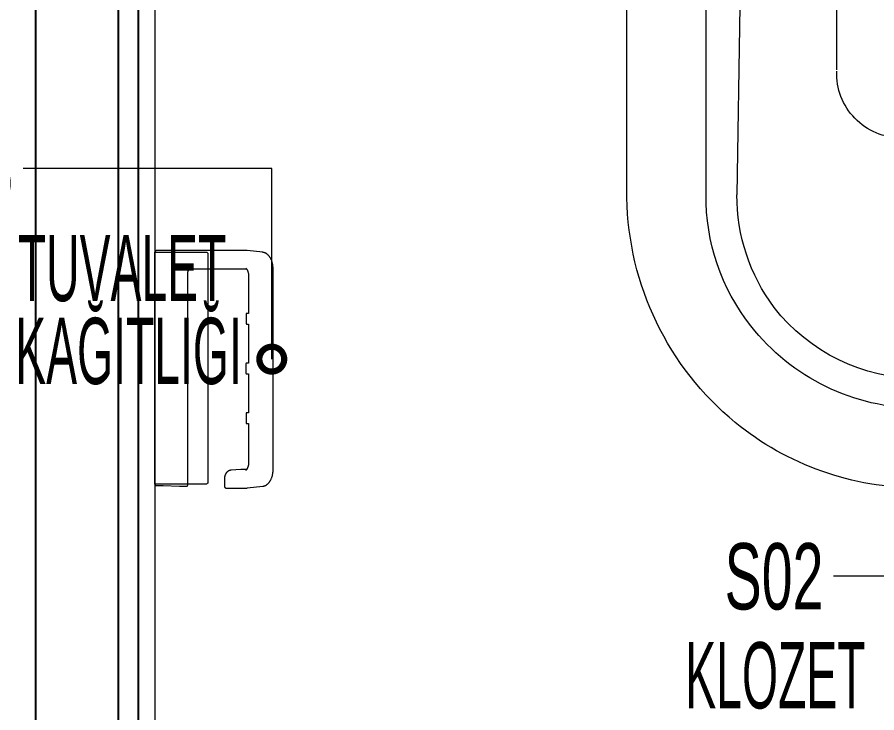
# Model space of a CAD drawing. Header units: centimetres. Extents: x 5488 to 20269, y -31398 to -19684.
# Drawn here: x 13608.8 to 13660.6, y -22403.1 to -22361.2 of the extents above; entities that cross this region are included whole.
import ezdxf
from ezdxf import colors
from ezdxf.entities.mleader import LeaderData, LeaderLine
from ezdxf.math import Vec2, Vec3

# ---------------------------------------------------------------- set-up
doc = ezdxf.new("R2010")
doc.units = ezdxf.units.CM
for name, color, linetype, lineweight in [('xxx_Auto_Kaplama_Ahşap', 34, 'Continuous', 0), ('xxx_Auto_Kaplama_Seramik', 182, 'Continuous', 13), ('xxx_Auto_Konstruksiyon_Metal', 141, 'Continuous', 0), ('xxx_Auto_SIGN_GENERAL', 51, 'Continuous', 0), ('xxx_Auto_Tefris_Tefris', 32, 'Continuous', 15)]:
    doc.layers.add(name, color=color, linetype=linetype, lineweight=lineweight)
doc.layers.add('xxx_Autoxxx_Auto_Duvar_Alcipan', color=51, linetype='Continuous')
doc.styles.add('AUTOBAN', font='')
doc.styles.add('ROMANS', font='romans')
doc.styles.get('AUTOBAN').set_extended_font_data('Helvetica Normal Tr')

# ---------------------------------------------------------------- blocks, each defined once
blk = doc.blocks.new('A$Cd4c68676')
at = {"layer": 'xxx_Auto_Kaplama_Seramik'}
blk.add_lwpolyline([(86.495, 588.437), (86.494, 453.613)], dxfattribs=at)
at = {"layer": 'xxx_Autoxxx_Auto_Duvar_Alcipan'}
for points in [[(79.294, 589.437), (79.294, 452.419)], [(84.294, 589.437), (84.294, 452.411)], [(85.494, 589.437), (85.494, 453.613)]]:
    blk.add_lwpolyline(points, dxfattribs=at)
blk = doc.blocks.new('_DotSmall')
at = {"color": 0, "linetype": 'ByBlock', "const_width": 0.5}
blk.add_lwpolyline([(-0.0625, 0, 1), (0.0625, 0, 1)], format="xyb", close=True, dxfattribs=at)
blk = doc.blocks.new('x2202_Autoban_Istinye Park_Food Hall_PLAN_altlik_20220517$0$2202_Autoban_Istinye Park_Food Hall_PLAN_altlik_20220506$0$S02_plan')
for points in [[(-12.889, 36.37), (-12.889, 24.238)], [(-10.862, 25.013), (-11.034, 36.395)], [(10.862, 25.013), (11.034, 36.395)], [(12.889, 36.37), (12.889, 24.238)], [(-1.095, 32.966), (0, 32.966)], [(1.095, 32.966), (0, 32.966)], [(-5.016, 28.868), (-5.016, 18.217)], [(5.015, 28.868), (5.015, 18.216)], [(-17.4, 0), (17.4, 0)]]:
    blk.add_lwpolyline(points)
for centre in [(-8.642, 11.348), (8.642, 11.348)]:
    blk.add_circle(centre, 0.8)
for centre, radius, start, end in [((-0.062, 36.572), 17.506, 89.7974, 129.2276), ((0.062, 36.572), 17.506, 50.7724, 90.2026), ((0.263, 36.287), 17.933, 129.455, 179.0719), ((-0.263, 36.287), 17.933, 0.9281, 50.545), ((-0.01, 36.345), 12.926, 89.9574, 141.9951), ((0.01, 36.345), 12.926, 38.0049, 90.0426), ((-0.01, 36.345), 11.136, 89.9574, 141.9951), ((0.01, 36.345), 11.136, 38.0049, 90.0426), ((-0.374, 36.544), 12.517, 141.6843, 180.7977), ((0.374, 36.544), 12.517, 359.2023, 38.3157), ((0.252, 36.44), 11.286, 143.2428, 180.2327), ((-0.252, 36.44), 11.286, 359.7673, 36.7572), ((1582.2, 29.996), 1599.881, 179.764303, 181.0743), ((-1582.2, 29.996), 1599.881, 358.9257, 0.235697), ((-1.124, 29.072), 3.894, 89.7221, 181.9705), ((1.124, 29.072), 3.894, 358.0295, 90.2779), ((-3.628, 25.23), 7.238, 181.7156, 221.4572), ((3.628, 25.23), 7.238, 318.5428, 358.2844), ((-5.197, 24.405), 7.694, 181.2462, 262.0572), ((5.197, 24.405), 7.694, 277.9428, 358.7538), ((-3.792, 25.217), 7.106, 222.2561, 261.1935), ((3.792, 25.217), 7.106, 278.8065, 317.7439), ((1.957, 93.93), 76.044, 264.84125, 268.52514), ((-1.957, 93.93), 76.044, 271.47486, 275.15875), ((1.657, 104.235), 87.808, 264.82698, 268.9188), ((-1.657, 104.235), 87.808, 271.0812, 275.17302)]:
    blk.add_arc(centre, radius, start, end)
blk = doc.blocks.new('x2202_Autoban_Istinye Park_Food Hall_PLAN_altlik_20220517$0$2202_Autoban_Istinye Park_Food Hall_PLAN_altlik_20220506$0$S22_plan')
blk.add_lwpolyline([(-6.9, 3.2), (6.9, 3.2, -0.414214), (7, 3.1), (7, 0), (-7, 0), (-7, 3.1, -0.414214)], format="xyb", close=True)
blk = doc.blocks.new('x2202_Autoban_Istinye Park_Food Hall_PLAN_altlik_20220517$0$2202_Autoban_Istinye Park_Food Hall_PLAN_altlik_20220506$0$S10_plan')
for p, q in [((-6.982, 0), (6.982, 0)), ((6.982, 0), (6.986, 0)), ((-7.09, -0.151), (-7.089, -0.133)), ((-7.09, -0.194), (-7.09, -0.151)), ((-7.09, -5.526), (-7.09, -0.194)), ((-7.089, -0.133), (-7.088, -0.115)), ((-7.088, -0.115), (-7.087, -0.109)), ((-7.087, -0.109), (-7.086, -0.102)), ((-7.086, -0.097), (-7.085, -0.091)), ((-7.086, -0.102), (-7.086, -0.097)), ((-7.085, -0.091), (-7.084, -0.086)), ((-7.084, -0.086), (-7.082, -0.081)), ((-7.082, -0.081), (-7.081, -0.077)), ((-7.081, -0.077), (-7.08, -0.074)), ((-7.08, -0.074), (-7.079, -0.07)), ((-7.079, -0.07), (-7.078, -0.067)), ((-7.078, -0.067), (-7.077, -0.063)), ((-7.077, -0.063), (-7.075, -0.06)), ((-7.075, -0.06), (-7.074, -0.057)), ((-7.074, -0.057), (-7.072, -0.054)), ((-7.072, -0.054), (-7.07, -0.051)), ((-7.07, -0.051), (-7.068, -0.048)), ((-7.068, -0.048), (-7.066, -0.045)), ((-7.066, -0.045), (-7.064, -0.042)), ((-7.064, -0.042), (-7.062, -0.039)), ((-7.062, -0.039), (-7.06, -0.036)), ((-7.06, -0.036), (-7.058, -0.034)), ((-7.058, -0.034), (-7.055, -0.031)), ((-7.055, -0.031), (-7.053, -0.029)), ((-7.053, -0.029), (-7.05, -0.026)), ((-7.05, -0.026), (-7.047, -0.024)), ((-7.047, -0.024), (-7.045, -0.022)), ((-7.045, -0.022), (-7.042, -0.019)), ((-7.042, -0.019), (-7.039, -0.017)), ((-7.039, -0.017), (-7.036, -0.016)), ((-7.036, -0.016), (-7.033, -0.014)), ((-7.033, -0.014), (-7.03, -0.012)), ((-7.03, -0.012), (-7.027, -0.01)), ((-7.027, -0.01), (-7.023, -0.009)), ((-7.023, -0.009), (-7.02, -0.007)), ((-7.02, -0.007), (-7.017, -0.006)), ((-7.017, -0.006), (-7.013, -0.005)), ((-7.013, -0.005), (-7.01, -0.004)), ((-7.01, -0.004), (-7.007, -0.003)), ((-7.007, -0.003), (-7.003, -0.002)), ((-7.003, -0.002), (-7, -0.002)), ((-7, -0.002), (-6.996, -0.001)), ((-6.996, -0.001), (-6.993, -0.001)), ((-6.993, -0.001), (-6.989, 0)), ((-6.989, 0), (-6.986, 0)), ((-6.986, 0), (-6.982, 0)), ((6.986, 0), (6.989, 0)), ((6.989, 0), (6.992, -0.001)), ((6.992, -0.001), (6.996, -0.001)), ((6.996, -0.001), (6.999, -0.002)), ((6.999, -0.002), (7.003, -0.002)), ((7.003, -0.002), (7.006, -0.003)), ((7.006, -0.003), (7.009, -0.004)), ((7.009, -0.004), (7.013, -0.005)), ((7.013, -0.005), (7.016, -0.006)), ((7.016, -0.006), (7.019, -0.007)), ((7.019, -0.007), (7.023, -0.009)), ((7.023, -0.009), (7.026, -0.01)), ((7.026, -0.01), (7.029, -0.012)), ((7.029, -0.012), (7.032, -0.013)), ((7.032, -0.013), (7.035, -0.015)), ((7.035, -0.015), (7.038, -0.017)), ((7.038, -0.017), (7.041, -0.019)), ((7.041, -0.019), (7.043, -0.021)), ((7.043, -0.021), (7.046, -0.023)), ((7.046, -0.023), (7.049, -0.025)), ((7.049, -0.025), (7.051, -0.028)), ((7.051, -0.028), (7.054, -0.03)), ((7.054, -0.03), (7.056, -0.033)), ((7.056, -0.033), (7.058, -0.035)), ((7.058, -0.035), (7.061, -0.038)), ((7.061, -0.038), (7.063, -0.041)), ((7.063, -0.041), (7.065, -0.044)), ((7.065, -0.044), (7.067, -0.047)), ((7.067, -0.047), (7.068, -0.049)), ((7.068, -0.049), (7.07, -0.052)), ((7.07, -0.052), (7.072, -0.055)), ((7.072, -0.055), (7.073, -0.059)), ((7.073, -0.059), (7.074, -0.062)), ((7.074, -0.062), (7.076, -0.065)), ((7.076, -0.065), (7.077, -0.068)), ((7.077, -0.068), (7.078, -0.071)), ((7.078, -0.071), (7.079, -0.074)), ((7.079, -0.074), (7.08, -0.078)), ((7.08, -0.078), (7.08, -0.081)), ((7.08, -0.081), (7.081, -0.084)), ((7.081, -0.084), (7.081, -0.088)), ((7.081, -0.088), (7.082, -0.091)), ((7.082, -0.091), (7.082, -0.094)), ((7.082, -0.094), (7.082, -0.098)), ((7.082, -0.098), (7.091, -0.498)), ((7.091, -0.498), (7.114, -1.498)), ((7.114, -1.498), (7.12, -1.756)), ((-5.939, -2.07), (-5.945, -2.076)), ((-5.932, -2.064), (-5.939, -2.07)), ((-5.926, -2.058), (-5.932, -2.064)), ((-5.919, -2.053), (-5.926, -2.058)), ((-5.913, -2.048), (-5.919, -2.053)), ((-5.906, -2.043), (-5.913, -2.048)), ((-5.899, -2.038), (-5.906, -2.043)), ((-5.892, -2.034), (-5.899, -2.038)), ((-5.884, -2.03), (-5.892, -2.034)), ((-5.877, -2.026), (-5.884, -2.03)), ((-5.869, -2.022), (-5.877, -2.026)), ((-5.861, -2.019), (-5.869, -2.022)), ((-5.853, -2.016), (-5.861, -2.019)), ((-5.845, -2.013), (-5.853, -2.016)), ((-5.837, -2.01), (-5.845, -2.013)), ((-5.829, -2.008), (-5.837, -2.01)), ((-5.821, -2.006), (-5.829, -2.008)), ((-5.813, -2.004), (-5.821, -2.006)), ((-5.804, -2.003), (-5.813, -2.004)), ((-5.796, -2.001), (-5.804, -2.003)), ((-5.788, -2.001), (-5.796, -2.001)), ((-5.779, -2), (-5.788, -2.001)), ((-5.771, -2), (-5.779, -2)), ((-5.762, -2), (-5.771, -2)), ((-5.754, -2), (-5.762, -2)), ((-5.745, -2), (-5.754, -2)), ((-5.738, -2), (-5.745, -2)), ((-5.61, -1.993), (-5.738, -2)), ((7.023, -2), (-5.738, -2)), ((-5.61, -1.993), (-5.61, -1.993)), ((-5.492, -1.997), (-5.492, -1.997)), ((-5.491, -1.997), (-5.491, -1.997)), ((7.027, -2), (7.023, -2)), ((7.03, -2), (7.027, -2)), ((7.033, -1.999), (7.03, -2)), ((7.037, -1.999), (7.033, -1.999)), ((7.04, -1.999), (7.037, -1.999)), ((7.044, -1.998), (7.04, -1.999)), ((7.047, -1.997), (7.044, -1.998)), ((7.05, -1.996), (7.047, -1.997)), ((7.054, -1.995), (7.05, -1.996)), ((7.057, -1.994), (7.054, -1.995)), ((7.06, -1.993), (7.057, -1.994)), ((7.063, -1.991), (7.06, -1.993)), ((7.067, -1.99), (7.063, -1.991)), ((7.07, -1.988), (7.067, -1.99)), ((7.073, -1.987), (7.07, -1.988)), ((7.076, -1.985), (7.073, -1.987)), ((7.079, -1.983), (7.076, -1.985)), ((7.081, -1.981), (7.079, -1.983)), ((7.084, -1.979), (7.081, -1.981)), ((7.087, -1.977), (7.084, -1.979)), ((7.09, -1.975), (7.087, -1.977)), ((7.092, -1.972), (7.09, -1.975)), ((7.095, -1.97), (7.092, -1.972)), ((7.097, -1.967), (7.095, -1.97)), ((7.099, -1.965), (7.097, -1.967)), ((7.101, -1.962), (7.099, -1.965)), ((7.104, -1.959), (7.101, -1.962)), ((7.106, -1.957), (7.104, -1.959)), ((7.107, -1.954), (7.106, -1.957)), ((7.109, -1.951), (7.107, -1.954)), ((7.111, -1.948), (7.109, -1.951)), ((7.113, -1.945), (7.111, -1.948)), ((7.114, -1.941), (7.113, -1.945)), ((7.115, -1.938), (7.114, -1.941)), ((7.117, -1.935), (7.115, -1.938)), ((7.118, -1.932), (7.117, -1.935)), ((7.119, -1.928), (7.118, -1.932)), ((7.12, -1.925), (7.119, -1.928)), ((7.12, -1.756), (7.123, -1.898)), ((7.121, -1.922), (7.12, -1.925)), ((7.122, -1.915), (7.121, -1.918)), ((7.121, -1.918), (7.121, -1.922)), ((7.123, -1.908), (7.122, -1.912)), ((7.122, -1.912), (7.122, -1.915)), ((7.123, -1.898), (7.123, -1.901)), ((7.123, -1.901), (7.123, -1.905)), ((7.123, -1.905), (7.123, -1.908)), ((-5.956, -2.088), (-5.977, -2.155)), ((-5.977, -2.143), (-5.977, -2.143)), ((-5.977, -2.143), (-5.977, -5.538)), ((-5.95, -2.082), (-5.956, -2.088)), ((-5.945, -2.076), (-5.95, -2.082)), ((6.123, -5.195), (6.165, -4.588)), ((6.165, -4.588), (6.166, -4.578)), ((6.166, -4.578), (6.167, -4.568)), ((6.167, -4.568), (6.168, -4.558)), ((6.168, -4.558), (6.17, -4.549)), ((6.17, -4.549), (6.172, -4.539)), ((6.172, -4.539), (6.174, -4.529)), ((6.174, -4.529), (6.177, -4.52)), ((6.177, -4.52), (6.179, -4.51)), ((6.179, -4.51), (6.183, -4.501)), ((6.183, -4.501), (6.186, -4.491)), ((6.186, -4.491), (6.19, -4.482)), ((6.19, -4.482), (6.193, -4.473)), ((6.193, -4.473), (6.198, -4.463)), ((6.198, -4.463), (6.202, -4.454)), ((6.202, -4.454), (6.207, -4.445)), ((6.207, -4.445), (6.212, -4.437)), ((6.212, -4.437), (6.217, -4.427)), ((6.217, -4.427), (6.223, -4.418)), ((6.223, -4.418), (6.229, -4.409)), ((6.229, -4.409), (6.235, -4.401)), ((6.235, -4.401), (6.242, -4.392)), ((6.242, -4.392), (6.249, -4.383)), ((6.249, -4.383), (6.256, -4.375)), ((6.256, -4.375), (6.263, -4.367)), ((6.263, -4.367), (6.271, -4.359)), ((6.271, -4.359), (6.279, -4.351)), ((6.279, -4.351), (6.287, -4.343)), ((6.287, -4.343), (6.295, -4.336)), ((6.295, -4.336), (6.303, -4.329)), ((6.303, -4.329), (6.312, -4.322)), ((6.312, -4.322), (6.321, -4.315)), ((6.321, -4.315), (6.33, -4.308)), ((6.33, -4.308), (6.339, -4.301)), ((6.339, -4.301), (6.348, -4.295)), ((6.348, -4.295), (6.357, -4.289)), ((6.357, -4.289), (6.367, -4.283)), ((6.367, -4.283), (6.377, -4.278)), ((6.377, -4.278), (6.387, -4.272)), ((6.387, -4.272), (6.397, -4.267)), ((6.397, -4.267), (6.407, -4.262)), ((6.407, -4.262), (6.417, -4.257)), ((6.417, -4.257), (6.428, -4.252)), ((6.428, -4.252), (6.438, -4.248)), ((6.438, -4.248), (6.449, -4.244)), ((6.449, -4.244), (6.46, -4.24)), ((6.46, -4.24), (6.471, -4.236)), ((6.471, -4.236), (6.482, -4.232)), ((6.482, -4.232), (6.493, -4.229)), ((6.493, -4.229), (6.503, -4.226)), ((6.503, -4.226), (6.514, -4.223)), ((6.514, -4.223), (6.524, -4.221)), ((6.524, -4.221), (6.535, -4.218)), ((6.535, -4.218), (6.545, -4.216)), ((6.545, -4.216), (6.556, -4.214)), ((6.556, -4.214), (6.567, -4.212)), ((6.567, -4.212), (6.578, -4.211)), ((6.578, -4.211), (6.588, -4.209)), ((6.588, -4.209), (6.599, -4.208)), ((6.599, -4.208), (6.61, -4.207)), ((6.61, -4.207), (6.621, -4.206)), ((6.621, -4.206), (6.632, -4.205)), ((6.632, -4.205), (6.642, -4.205)), ((6.642, -4.205), (6.653, -4.205)), ((6.653, -4.205), (6.664, -4.205)), ((6.664, -4.205), (7.136, -4.205)), ((7.136, -4.205), (7.14, -4.205)), ((7.14, -4.205), (7.143, -4.205)), ((7.143, -4.205), (7.147, -4.205)), ((7.147, -4.205), (7.15, -4.206)), ((7.15, -4.206), (7.153, -4.206)), ((7.153, -4.206), (7.157, -4.207)), ((7.157, -4.207), (7.16, -4.207)), ((7.16, -4.207), (7.163, -4.208)), ((7.163, -4.208), (7.167, -4.209)), ((7.167, -4.209), (7.17, -4.21)), ((7.17, -4.21), (7.173, -4.212)), ((7.173, -4.212), (7.176, -4.213)), ((7.176, -4.213), (7.179, -4.214)), ((7.179, -4.214), (7.182, -4.216)), ((7.182, -4.216), (7.185, -4.217)), ((7.185, -4.217), (7.188, -4.219)), ((7.188, -4.219), (7.191, -4.221)), ((7.191, -4.221), (7.194, -4.223)), ((7.194, -4.223), (7.197, -4.225)), ((7.197, -4.225), (7.2, -4.227)), ((7.2, -4.227), (7.202, -4.229)), ((7.202, -4.229), (7.205, -4.232)), ((7.205, -4.232), (7.207, -4.234)), ((7.207, -4.234), (7.21, -4.236)), ((7.21, -4.236), (7.212, -4.239)), ((7.212, -4.239), (7.214, -4.241)), ((7.214, -4.241), (7.216, -4.244)), ((7.216, -4.244), (7.218, -4.247)), ((7.218, -4.247), (7.22, -4.25)), ((7.22, -4.25), (7.222, -4.253)), ((7.222, -4.253), (7.224, -4.256)), ((7.224, -4.256), (7.225, -4.259)), ((7.225, -4.259), (7.227, -4.262)), ((7.227, -4.262), (7.228, -4.265)), ((7.228, -4.265), (7.229, -4.268)), ((7.229, -4.268), (7.231, -4.271)), ((7.231, -4.271), (7.232, -4.274)), ((7.232, -4.274), (7.233, -4.278)), ((7.233, -4.278), (7.234, -4.281)), ((7.234, -4.281), (7.234, -4.284)), ((7.234, -4.284), (7.235, -4.288)), ((7.235, -4.288), (7.236, -4.291)), ((7.236, -4.291), (7.236, -4.294)), ((7.236, -4.294), (7.236, -4.298)), ((7.236, -4.298), (7.236, -4.301)), ((7.236, -4.301), (7.236, -4.305)), ((7.236, -4.305), (7.236, -5.526)), ((-7.087, -5.578), (-7.09, -5.526)), ((-6.982, -6.512), (-7.087, -5.579)), ((-6.023, -5.493), (-6.013, -5.505)), ((-6.013, -5.505), (-6.009, -5.51)), ((-6.009, -5.51), (-6.005, -5.514)), ((-6.005, -5.514), (-6.001, -5.518)), ((-6.001, -5.518), (-5.997, -5.522)), ((-5.997, -5.522), (-5.992, -5.526)), ((-5.992, -5.526), (-5.979, -5.536)), ((-5.979, -5.536), (-5.966, -5.545)), ((-5.966, -5.545), (-5.953, -5.554)), ((-5.953, -5.554), (-5.939, -5.563)), ((-5.939, -5.563), (-5.925, -5.571)), ((-5.925, -5.571), (-5.911, -5.579)), ((-5.911, -5.579), (-5.896, -5.586)), ((-5.896, -5.586), (-5.881, -5.593)), ((-5.881, -5.593), (-5.866, -5.599)), ((-5.866, -5.599), (-5.851, -5.605)), ((-5.851, -5.605), (-5.836, -5.61)), ((-5.836, -5.61), (-5.818, -5.617)), ((-5.818, -5.617), (-5.8, -5.622)), ((-5.8, -5.622), (-5.769, -5.631)), ((-5.769, -5.631), (-5.738, -5.638)), ((-5.738, -5.638), (-5.707, -5.645)), ((-5.707, -5.645), (-5.676, -5.65)), ((-5.676, -5.65), (-5.644, -5.655)), ((-5.644, -5.655), (-5.613, -5.658)), ((-5.613, -5.658), (-5.581, -5.661)), ((-5.581, -5.661), (-5.549, -5.662)), ((-5.549, -5.662), (-5.517, -5.662)), ((-5.517, -5.662), (-3.297, -5.662)), ((-3.297, -5.531), (-3.296, -5.53)), ((-3.297, -5.532), (-3.297, -5.531)), ((-3.297, -5.533), (-3.297, -5.532)), ((-3.297, -5.534), (-3.297, -5.533)), ((-3.297, -5.536), (-3.297, -5.534)), ((-3.297, -5.662), (-3.297, -5.536)), ((-3.296, -5.527), (-3.295, -5.526)), ((-3.296, -5.528), (-3.296, -5.527)), ((-3.296, -5.529), (-3.296, -5.528)), ((-3.296, -5.53), (-3.296, -5.529)), ((-3.295, -5.525), (-3.295, -5.524)), ((-3.295, -5.524), (-3.294, -5.524)), ((-3.295, -5.526), (-3.295, -5.525)), ((-3.294, -5.522), (-3.293, -5.521)), ((-3.294, -5.523), (-3.294, -5.522)), ((-3.294, -5.524), (-3.294, -5.523)), ((-3.293, -5.52), (-3.292, -5.519)), ((-3.293, -5.521), (-3.293, -5.52)), ((-3.292, -5.519), (-3.291, -5.518)), ((-3.291, -5.518), (-3.291, -5.517)), ((-3.291, -5.517), (-3.29, -5.517)), ((-3.29, -5.517), (-3.289, -5.516)), ((-3.289, -5.515), (-3.288, -5.514)), ((-3.289, -5.516), (-3.289, -5.515)), ((-3.288, -5.514), (-3.287, -5.514)), ((-3.287, -5.513), (-3.286, -5.512)), ((-3.287, -5.514), (-3.287, -5.513)), ((-3.286, -5.512), (-3.285, -5.512)), ((-3.285, -5.512), (-3.284, -5.511)), ((-3.284, -5.511), (-3.283, -5.51)), ((-3.283, -5.51), (-3.282, -5.51)), ((-3.282, -5.51), (-3.282, -5.509)), ((-3.282, -5.509), (-3.281, -5.509)), ((-3.281, -5.509), (-3.28, -5.508)), ((-3.28, -5.508), (-3.279, -5.508)), ((-3.279, -5.508), (-3.278, -5.508)), ((-3.278, -5.508), (-3.277, -5.507)), ((-3.277, -5.507), (-3.276, -5.507)), ((-3.276, -5.507), (-3.275, -5.507)), ((-3.275, -5.507), (-3.274, -5.506)), ((-3.274, -5.506), (-3.273, -5.506)), ((-3.273, -5.506), (-3.272, -5.506)), ((-3.272, -5.506), (-3.271, -5.506)), ((-3.271, -5.506), (-3.27, -5.506)), ((-3.27, -5.506), (-3.269, -5.506)), ((-3.269, -5.506), (-3.268, -5.506)), ((-3.268, -5.506), (-3.267, -5.506)), ((-3.267, -5.506), (-3.266, -5.506)), ((-3.266, -5.506), (-3.266, -5.506)), ((-3.266, -5.506), (-3.266, -5.506)), ((-3.266, -5.506), (-3.265, -5.506)), ((-3.265, -5.506), (-3.265, -5.506)), ((-3.265, -5.506), (-3.264, -5.506)), ((-3.264, -5.506), (-3.264, -5.506)), ((-3.264, -5.506), (-3.263, -5.506)), ((-3.263, -5.506), (-3.26, -5.506)), ((-3.26, -5.506), (-3.259, -5.506)), ((-3.259, -5.506), (-3.255, -5.506)), ((-3.255, -5.506), (-3.255, -5.506)), ((-3.255, -5.506), (-3.252, -5.506)), ((-3.252, -5.506), (-3.252, -5.506)), ((-3.252, -5.506), (-3.25, -5.506)), ((-3.25, -5.506), (-3.249, -5.506)), ((-3.249, -5.506), (-3.248, -5.506)), ((-3.248, -5.506), (-3.246, -5.506)), ((-3.246, -5.506), (-3.243, -5.506)), ((-3.243, -5.506), (-3.242, -5.506)), ((-3.242, -5.506), (-3.24, -5.506)), ((-3.24, -5.506), (-3.239, -5.506)), ((-3.239, -5.506), (-3.237, -5.506)), ((-3.237, -5.506), (-3.235, -5.506)), ((-3.235, -5.506), (-3.233, -5.506)), ((-3.233, -5.506), (-2.84, -5.506)), ((-2.84, -5.506), (-2.838, -5.506)), ((-2.838, -5.506), (-2.699, -5.506)), ((-2.699, -5.506), (-2.696, -5.506)), ((-2.696, -5.506), (-2.696, -5.506)), ((-2.696, -5.506), (-2.694, -5.506)), ((-2.694, -5.506), (-2.693, -5.506)), ((-2.693, -5.506), (-2.692, -5.506)), ((-2.692, -5.506), (-2.691, -5.506)), ((-2.691, -5.506), (-2.69, -5.506)), ((-2.69, -5.506), (-2.689, -5.506)), ((-2.689, -5.506), (-2.689, -5.506)), ((-2.689, -5.506), (-2.688, -5.506)), ((-2.688, -5.506), (-2.687, -5.506)), ((-2.687, -5.506), (-2.687, -5.506)), ((-2.687, -5.506), (-2.686, -5.506)), ((-2.686, -5.506), (-2.685, -5.506)), ((-2.685, -5.506), (-2.684, -5.506)), ((-2.684, -5.506), (-2.683, -5.506)), ((-2.683, -5.506), (-2.682, -5.506)), ((-2.682, -5.506), (-2.681, -5.506)), ((-2.681, -5.506), (-2.68, -5.506)), ((-2.68, -5.506), (-2.679, -5.507)), ((-2.679, -5.507), (-2.678, -5.507)), ((-2.678, -5.507), (-2.677, -5.507)), ((-2.677, -5.507), (-2.676, -5.508)), ((-2.676, -5.508), (-2.675, -5.508)), ((-2.675, -5.508), (-2.674, -5.508)), ((-2.674, -5.508), (-2.673, -5.509)), ((-2.673, -5.509), (-2.672, -5.509)), ((-2.672, -5.509), (-2.671, -5.51)), ((-2.671, -5.51), (-2.67, -5.51)), ((-2.67, -5.51), (-2.67, -5.511)), ((-2.67, -5.511), (-2.669, -5.512)), ((-2.669, -5.512), (-2.668, -5.512)), ((-2.668, -5.512), (-2.667, -5.513)), ((-2.667, -5.513), (-2.666, -5.514)), ((-2.666, -5.514), (-2.666, -5.514)), ((-2.666, -5.514), (-2.665, -5.515)), ((-2.665, -5.515), (-2.664, -5.516)), ((-2.664, -5.516), (-2.664, -5.517)), ((-2.664, -5.517), (-2.663, -5.517)), ((-2.663, -5.517), (-2.662, -5.518)), ((-2.662, -5.518), (-2.662, -5.519)), ((-2.662, -5.519), (-2.661, -5.52)), ((-2.661, -5.52), (-2.661, -5.521)), ((-2.661, -5.521), (-2.66, -5.522)), ((-2.66, -5.522), (-2.66, -5.523)), ((-2.66, -5.523), (-2.659, -5.524)), ((-2.659, -5.524), (-2.659, -5.524)), ((-2.659, -5.524), (-2.659, -5.525)), ((-2.659, -5.525), (-2.658, -5.526)), ((-2.658, -5.526), (-2.658, -5.527)), ((-2.658, -5.527), (-2.658, -5.528)), ((-2.658, -5.528), (-2.658, -5.529)), ((-2.658, -5.529), (-2.657, -5.53)), ((-2.657, -5.53), (-2.657, -5.531)), ((-2.657, -5.531), (-2.657, -5.532)), ((-2.657, -5.532), (-2.657, -5.533)), ((-2.657, -5.533), (-2.657, -5.534)), ((-2.657, -5.534), (-2.657, -5.536)), ((-2.657, -5.536), (-2.657, -5.662)), ((-2.657, -5.662), (-0.297, -5.662)), ((-0.297, -5.526), (-0.296, -5.525)), ((-0.297, -5.527), (-0.297, -5.526)), ((-0.297, -5.528), (-0.297, -5.527)), ((-0.297, -5.529), (-0.297, -5.528)), ((-0.297, -5.53), (-0.297, -5.529)), ((-0.297, -5.662), (-0.297, -5.53)), ((-0.296, -5.522), (-0.295, -5.521)), ((-0.296, -5.523), (-0.296, -5.522)), ((-0.296, -5.524), (-0.296, -5.523)), ((-0.296, -5.525), (-0.296, -5.524)), ((-0.295, -5.519), (-0.294, -5.518)), ((-0.295, -5.52), (-0.295, -5.519)), ((-0.295, -5.521), (-0.295, -5.52)), ((-0.294, -5.516), (-0.293, -5.515)), ((-0.294, -5.517), (-0.294, -5.516)), ((-0.294, -5.518), (-0.294, -5.517)), ((-0.293, -5.515), (-0.293, -5.514)), ((-0.293, -5.514), (-0.292, -5.514)), ((-0.292, -5.514), (-0.291, -5.513)), ((-0.291, -5.512), (-0.29, -5.511)), ((-0.291, -5.513), (-0.291, -5.512)), ((-0.29, -5.511), (-0.289, -5.51)), ((-0.289, -5.51), (-0.288, -5.509)), ((-0.289, -5.51), (-0.289, -5.51)), ((-0.288, -5.509), (-0.287, -5.508)), ((-0.287, -5.508), (-0.287, -5.507)), ((-0.287, -5.507), (-0.286, -5.507)), ((-0.286, -5.507), (-0.285, -5.506)), ((-0.285, -5.506), (-0.284, -5.505)), ((-0.284, -5.505), (-0.283, -5.505)), ((-0.283, -5.505), (-0.282, -5.504)), ((-0.282, -5.504), (-0.281, -5.503)), ((-0.282, -5.504), (-0.282, -5.504)), ((-0.281, -5.503), (-0.28, -5.503)), ((-0.28, -5.503), (-0.279, -5.502)), ((-0.279, -5.502), (-0.278, -5.502)), ((-0.278, -5.502), (-0.277, -5.502)), ((-0.277, -5.502), (-0.276, -5.501)), ((-0.276, -5.501), (-0.275, -5.501)), ((-0.275, -5.501), (-0.274, -5.501)), ((-0.274, -5.501), (-0.273, -5.501)), ((-0.273, -5.501), (-0.272, -5.5)), ((-0.272, -5.5), (-0.271, -5.5)), ((-0.271, -5.5), (-0.27, -5.5)), ((-0.27, -5.5), (-0.269, -5.5)), ((-0.269, -5.5), (-0.268, -5.5)), ((-0.268, -5.5), (-0.267, -5.5)), ((-0.267, -5.5), (-0.266, -5.5)), ((-0.266, -5.5), (-0.266, -5.5)), ((-0.266, -5.5), (-0.266, -5.5)), ((-0.266, -5.5), (-0.265, -5.5)), ((-0.265, -5.5), (-0.265, -5.5)), ((-0.265, -5.5), (-0.264, -5.5)), ((-0.264, -5.5), (-0.264, -5.5)), ((-0.264, -5.5), (-0.263, -5.5)), ((-0.263, -5.5), (-0.26, -5.5)), ((-0.26, -5.5), (-0.259, -5.5)), ((-0.259, -5.5), (-0.255, -5.5)), ((-0.255, -5.5), (-0.255, -5.5)), ((-0.255, -5.5), (-0.252, -5.5)), ((-0.252, -5.5), (-0.252, -5.5)), ((-0.252, -5.5), (-0.25, -5.5)), ((-0.25, -5.5), (-0.249, -5.5)), ((-0.249, -5.5), (-0.248, -5.5)), ((-0.248, -5.5), (-0.246, -5.5)), ((-0.246, -5.5), (-0.243, -5.5)), ((-0.243, -5.5), (-0.242, -5.5)), ((-0.242, -5.5), (-0.24, -5.5)), ((-0.24, -5.5), (-0.239, -5.5)), ((-0.239, -5.5), (-0.237, -5.5)), ((-0.237, -5.5), (-0.235, -5.5)), ((-0.235, -5.5), (-0.233, -5.5)), ((-0.233, -5.5), (0.16, -5.5)), ((0.16, -5.5), (0.162, -5.5)), ((0.162, -5.5), (0.301, -5.5)), ((0.301, -5.5), (0.304, -5.5)), ((0.304, -5.5), (0.304, -5.5)), ((0.304, -5.5), (0.306, -5.5)), ((0.306, -5.5), (0.307, -5.5)), ((0.307, -5.5), (0.308, -5.5)), ((0.308, -5.5), (0.309, -5.5)), ((0.309, -5.5), (0.31, -5.5)), ((0.31, -5.5), (0.311, -5.5)), ((0.311, -5.5), (0.311, -5.5)), ((0.311, -5.5), (0.312, -5.5)), ((0.312, -5.5), (0.313, -5.5)), ((0.313, -5.5), (0.313, -5.5)), ((0.313, -5.5), (0.314, -5.5)), ((0.314, -5.5), (0.315, -5.5)), ((0.315, -5.5), (0.316, -5.5)), ((0.316, -5.5), (0.317, -5.5)), ((0.317, -5.5), (0.318, -5.5)), ((0.318, -5.5), (0.319, -5.501)), ((0.319, -5.501), (0.32, -5.501)), ((0.32, -5.501), (0.321, -5.501)), ((0.321, -5.501), (0.322, -5.501)), ((0.322, -5.501), (0.323, -5.502)), ((0.323, -5.502), (0.324, -5.502)), ((0.324, -5.502), (0.325, -5.502)), ((0.325, -5.502), (0.326, -5.503)), ((0.326, -5.503), (0.327, -5.503)), ((0.327, -5.503), (0.328, -5.504)), ((0.328, -5.504), (0.329, -5.504)), ((0.329, -5.504), (0.33, -5.505)), ((0.33, -5.505), (0.33, -5.505)), ((0.33, -5.505), (0.331, -5.506)), ((0.331, -5.506), (0.332, -5.507)), ((0.332, -5.507), (0.333, -5.507)), ((0.333, -5.507), (0.334, -5.508)), ((0.334, -5.508), (0.334, -5.509)), ((0.334, -5.509), (0.335, -5.51)), ((0.335, -5.51), (0.336, -5.51)), ((0.336, -5.51), (0.336, -5.511)), ((0.336, -5.511), (0.337, -5.512)), ((0.337, -5.512), (0.338, -5.513)), ((0.338, -5.513), (0.338, -5.514)), ((0.338, -5.514), (0.339, -5.514)), ((0.339, -5.514), (0.339, -5.515)), ((0.339, -5.515), (0.34, -5.516)), ((0.34, -5.516), (0.34, -5.517)), ((0.34, -5.517), (0.341, -5.518)), ((0.341, -5.518), (0.341, -5.519)), ((0.341, -5.519), (0.341, -5.52)), ((0.341, -5.52), (0.342, -5.521)), ((0.342, -5.521), (0.342, -5.522)), ((0.342, -5.522), (0.342, -5.523)), ((0.342, -5.523), (0.342, -5.524)), ((0.342, -5.524), (0.343, -5.525)), ((0.343, -5.525), (0.343, -5.526)), ((0.343, -5.526), (0.343, -5.527)), ((0.343, -5.527), (0.343, -5.528)), ((0.343, -5.528), (0.343, -5.529)), ((0.343, -5.529), (0.343, -5.53)), ((0.343, -5.53), (0.343, -5.662)), ((0.343, -5.662), (2.703, -5.662)), ((2.703, -5.531), (2.704, -5.53)), ((2.703, -5.532), (2.703, -5.531)), ((2.703, -5.533), (2.703, -5.532)), ((2.703, -5.534), (2.703, -5.533)), ((2.703, -5.536), (2.703, -5.534)), ((2.703, -5.662), (2.703, -5.536)), ((2.704, -5.527), (2.705, -5.526)), ((2.704, -5.528), (2.704, -5.527)), ((2.704, -5.529), (2.704, -5.528)), ((2.704, -5.53), (2.704, -5.529)), ((2.705, -5.525), (2.705, -5.524)), ((2.705, -5.524), (2.706, -5.524)), ((2.705, -5.526), (2.705, -5.525)), ((2.706, -5.522), (2.707, -5.521)), ((2.706, -5.523), (2.706, -5.522)), ((2.706, -5.524), (2.706, -5.523)), ((2.707, -5.52), (2.708, -5.519)), ((2.707, -5.521), (2.707, -5.52)), ((2.708, -5.519), (2.709, -5.518)), ((2.709, -5.518), (2.709, -5.517)), ((2.709, -5.517), (2.71, -5.517)), ((2.71, -5.517), (2.711, -5.516)), ((2.711, -5.515), (2.712, -5.514)), ((2.711, -5.516), (2.711, -5.515)), ((2.712, -5.514), (2.713, -5.514)), ((2.713, -5.513), (2.714, -5.512)), ((2.713, -5.514), (2.713, -5.513)), ((2.714, -5.512), (2.715, -5.512)), ((2.715, -5.512), (2.716, -5.511)), ((2.716, -5.511), (2.717, -5.51)), ((2.717, -5.51), (2.718, -5.51)), ((2.718, -5.51), (2.718, -5.509)), ((2.718, -5.509), (2.719, -5.509)), ((2.719, -5.509), (2.72, -5.508)), ((2.72, -5.508), (2.721, -5.508)), ((2.721, -5.508), (2.722, -5.508)), ((2.722, -5.508), (2.723, -5.507)), ((2.723, -5.507), (2.724, -5.507)), ((2.724, -5.507), (2.725, -5.507)), ((2.725, -5.507), (2.726, -5.506)), ((2.726, -5.506), (2.727, -5.506)), ((2.727, -5.506), (2.728, -5.506)), ((2.728, -5.506), (2.729, -5.506)), ((2.729, -5.506), (2.73, -5.506)), ((2.73, -5.506), (2.731, -5.506)), ((2.731, -5.506), (2.732, -5.506)), ((2.732, -5.506), (2.733, -5.506)), ((2.733, -5.506), (2.734, -5.506)), ((2.734, -5.506), (2.734, -5.506)), ((2.734, -5.506), (2.734, -5.506)), ((2.734, -5.506), (2.735, -5.506)), ((2.735, -5.506), (2.735, -5.506)), ((2.735, -5.506), (2.736, -5.506)), ((2.736, -5.506), (2.736, -5.506)), ((2.736, -5.506), (2.737, -5.506)), ((2.737, -5.506), (2.74, -5.506)), ((2.74, -5.506), (2.741, -5.506)), ((2.741, -5.506), (2.745, -5.506)), ((2.745, -5.506), (2.745, -5.506)), ((2.745, -5.506), (2.748, -5.506)), ((2.748, -5.506), (2.748, -5.506)), ((2.748, -5.506), (2.75, -5.506)), ((2.75, -5.506), (2.751, -5.506)), ((2.751, -5.506), (2.752, -5.506)), ((2.752, -5.506), (2.754, -5.506)), ((2.754, -5.506), (2.757, -5.506)), ((2.757, -5.506), (2.758, -5.506)), ((2.758, -5.506), (2.76, -5.506)), ((2.76, -5.506), (2.761, -5.506)), ((2.761, -5.506), (2.763, -5.506)), ((2.763, -5.506), (2.765, -5.506)), ((2.765, -5.506), (2.767, -5.506)), ((2.767, -5.506), (3.16, -5.506)), ((3.16, -5.506), (3.162, -5.506)), ((3.162, -5.506), (3.301, -5.506)), ((3.301, -5.506), (3.304, -5.506)), ((3.304, -5.506), (3.304, -5.506)), ((3.304, -5.506), (3.306, -5.506)), ((3.306, -5.506), (3.307, -5.506)), ((3.307, -5.506), (3.308, -5.506)), ((3.308, -5.506), (3.309, -5.506)), ((3.309, -5.506), (3.31, -5.506)), ((3.31, -5.506), (3.311, -5.506)), ((3.311, -5.506), (3.311, -5.506)), ((3.311, -5.506), (3.312, -5.506)), ((3.312, -5.506), (3.313, -5.506)), ((3.313, -5.506), (3.313, -5.506)), ((3.313, -5.506), (3.314, -5.506)), ((3.314, -5.506), (3.315, -5.506)), ((3.315, -5.506), (3.316, -5.506)), ((3.316, -5.506), (3.317, -5.506)), ((3.317, -5.506), (3.318, -5.506)), ((3.318, -5.506), (3.319, -5.506)), ((3.319, -5.506), (3.32, -5.506)), ((3.32, -5.506), (3.321, -5.507)), ((3.321, -5.507), (3.322, -5.507)), ((3.322, -5.507), (3.323, -5.507)), ((3.323, -5.507), (3.324, -5.508)), ((3.324, -5.508), (3.325, -5.508)), ((3.325, -5.508), (3.326, -5.508)), ((3.326, -5.508), (3.327, -5.509)), ((3.327, -5.509), (3.328, -5.509)), ((3.328, -5.509), (3.329, -5.51)), ((3.329, -5.51), (3.33, -5.51)), ((3.33, -5.51), (3.33, -5.511)), ((3.33, -5.511), (3.331, -5.512)), ((3.331, -5.512), (3.332, -5.512)), ((3.332, -5.512), (3.333, -5.513)), ((3.333, -5.513), (3.334, -5.514)), ((3.334, -5.514), (3.334, -5.514)), ((3.334, -5.514), (3.335, -5.515)), ((3.335, -5.515), (3.336, -5.516)), ((3.336, -5.516), (3.336, -5.517)), ((3.336, -5.517), (3.337, -5.517)), ((3.337, -5.517), (3.338, -5.518)), ((3.338, -5.518), (3.338, -5.519)), ((3.338, -5.519), (3.339, -5.52)), ((3.339, -5.52), (3.339, -5.521)), ((3.339, -5.521), (3.34, -5.522)), ((3.34, -5.522), (3.34, -5.523)), ((3.34, -5.523), (3.341, -5.524)), ((3.341, -5.524), (3.341, -5.524)), ((3.341, -5.524), (3.341, -5.525)), ((3.341, -5.525), (3.342, -5.526)), ((3.342, -5.526), (3.342, -5.527)), ((3.342, -5.527), (3.342, -5.528)), ((3.342, -5.528), (3.342, -5.529)), ((3.342, -5.529), (3.343, -5.53)), ((3.343, -5.53), (3.343, -5.531)), ((3.343, -5.531), (3.343, -5.532)), ((3.343, -5.532), (3.343, -5.533)), ((3.343, -5.533), (3.343, -5.534)), ((3.343, -5.534), (3.343, -5.536)), ((3.343, -5.536), (3.343, -5.662)), ((3.343, -5.662), (5.663, -5.662)), ((5.663, -5.662), (5.695, -5.662)), ((5.695, -5.662), (5.727, -5.66)), ((5.727, -5.66), (5.759, -5.658)), ((5.759, -5.658), (5.79, -5.655)), ((5.79, -5.655), (5.822, -5.65)), ((5.822, -5.65), (5.853, -5.645)), ((5.853, -5.645), (5.884, -5.639)), ((5.884, -5.639), (5.909, -5.633)), ((5.909, -5.633), (5.934, -5.626)), ((5.934, -5.626), (5.958, -5.619)), ((5.958, -5.619), (5.982, -5.61)), ((5.982, -5.61), (5.984, -5.61)), ((5.984, -5.61), (6.005, -5.602)), ((6.005, -5.602), (6.026, -5.593)), ((6.026, -5.593), (6.046, -5.584)), ((6.046, -5.584), (6.066, -5.574)), ((6.066, -5.574), (6.076, -5.568)), ((6.076, -5.568), (6.087, -5.562)), ((6.087, -5.562), (6.096, -5.556)), ((6.096, -5.556), (6.105, -5.551)), ((6.105, -5.551), (6.113, -5.545)), ((6.113, -5.545), (6.121, -5.539)), ((6.121, -5.539), (6.128, -5.534)), ((6.123, -5.198), (6.123, -5.195)), ((6.123, -5.538), (6.123, -5.198)), ((6.128, -5.534), (6.135, -5.529)), ((6.135, -5.529), (6.138, -5.526)), ((6.138, -5.526), (6.144, -5.521)), ((6.144, -5.521), (6.148, -5.517)), ((6.148, -5.517), (6.152, -5.513)), ((6.152, -5.513), (6.156, -5.509)), ((6.156, -5.509), (6.159, -5.506)), ((6.159, -5.506), (6.162, -5.503)), ((6.162, -5.503), (6.164, -5.5)), ((6.164, -5.5), (6.165, -5.498)), ((6.165, -5.498), (6.167, -5.497)), ((6.167, -5.495), (6.168, -5.494)), ((6.167, -5.497), (6.167, -5.495)), ((6.168, -5.494), (6.168, -5.493)), ((6.168, -5.493), (6.169, -5.493)), ((7.233, -5.579), (7.129, -6.512)), ((7.236, -5.526), (7.234, -5.578)), ((-6.981, -6.522), (-6.982, -6.512)), ((-6.98, -6.532), (-6.981, -6.522)), ((-6.978, -6.542), (-6.98, -6.532)), ((-6.976, -6.553), (-6.978, -6.542)), ((-6.974, -6.563), (-6.976, -6.553)), ((-6.971, -6.574), (-6.974, -6.563)), ((-6.968, -6.584), (-6.971, -6.574)), ((-6.966, -6.594), (-6.968, -6.584)), ((-6.962, -6.604), (-6.966, -6.594)), ((-6.959, -6.615), (-6.962, -6.604)), ((-6.957, -6.621), (-6.959, -6.615)), ((-6.952, -6.635), (-6.957, -6.621)), ((-6.948, -6.643), (-6.952, -6.635)), ((-6.945, -6.652), (-6.948, -6.643)), ((-6.941, -6.66), (-6.945, -6.652)), ((-6.937, -6.669), (-6.941, -6.66)), ((-6.933, -6.677), (-6.937, -6.669)), ((-6.924, -6.694), (-6.933, -6.677)), ((-6.917, -6.708), (-6.924, -6.694)), ((-6.909, -6.721), (-6.917, -6.708)), ((-6.901, -6.734), (-6.909, -6.721)), ((-6.892, -6.748), (-6.901, -6.734)), ((7.045, -6.739), (7.034, -6.754)), ((7.055, -6.723), (7.045, -6.739)), ((7.064, -6.707), (7.055, -6.723)), ((7.073, -6.69), (7.064, -6.707)), ((7.081, -6.673), (7.073, -6.69)), ((7.089, -6.656), (7.081, -6.673)), ((7.096, -6.639), (7.089, -6.656)), ((7.103, -6.621), (7.096, -6.639)), ((7.108, -6.604), (7.103, -6.621)), ((7.114, -6.586), (7.108, -6.604)), ((7.118, -6.568), (7.114, -6.586)), ((7.122, -6.549), (7.118, -6.568)), ((7.126, -6.531), (7.122, -6.549)), ((7.128, -6.512), (7.126, -6.531)), ((-6.885, -6.758), (-6.892, -6.748)), ((-6.877, -6.768), (-6.885, -6.758)), ((-6.865, -6.784), (-6.877, -6.768)), ((-6.852, -6.799), (-6.865, -6.784)), ((-6.839, -6.814), (-6.852, -6.799)), ((-6.825, -6.829), (-6.839, -6.814)), ((-6.811, -6.844), (-6.825, -6.829)), ((-6.796, -6.858), (-6.811, -6.844)), ((-6.781, -6.872), (-6.796, -6.858)), ((-6.765, -6.886), (-6.781, -6.872)), ((-6.749, -6.899), (-6.765, -6.886)), ((-6.73, -6.914), (-6.749, -6.899)), ((-6.711, -6.928), (-6.73, -6.914)), ((-6.691, -6.942), (-6.711, -6.928)), ((-6.67, -6.955), (-6.691, -6.942)), ((-6.649, -6.968), (-6.67, -6.955)), ((-6.628, -6.981), (-6.649, -6.968)), ((-6.606, -6.993), (-6.628, -6.981)), ((-6.583, -7.004), (-6.606, -6.993)), ((-6.556, -7.017), (-6.583, -7.004)), ((-6.528, -7.03), (-6.556, -7.017)), ((-6.501, -7.042), (-6.528, -7.03)), ((-6.472, -7.052), (-6.501, -7.042)), ((-6.442, -7.063), (-6.472, -7.052)), ((-6.405, -7.076), (-6.442, -7.063)), ((-6.367, -7.087), (-6.405, -7.076)), ((-6.328, -7.097), (-6.367, -7.087)), ((-6.29, -7.106), (-6.328, -7.097)), ((-6.25, -7.114), (-6.29, -7.106)), ((-6.21, -7.121), (-6.25, -7.114)), ((-6.17, -7.126), (-6.21, -7.121)), ((-6.129, -7.131), (-6.17, -7.126)), ((-6.089, -7.134), (-6.129, -7.131)), ((-6.048, -7.137), (-6.089, -7.134)), ((-6.014, -7.138), (-6.048, -7.137)), ((-5.98, -7.138), (-6.014, -7.138)), ((6.127, -7.138), (-5.98, -7.138)), ((6.175, -7.137), (6.127, -7.138)), ((6.223, -7.135), (6.175, -7.137)), ((6.251, -7.133), (6.223, -7.135)), ((6.278, -7.131), (6.251, -7.133)), ((6.306, -7.128), (6.278, -7.131)), ((6.333, -7.124), (6.306, -7.128)), ((6.36, -7.12), (6.333, -7.124)), ((6.387, -7.115), (6.36, -7.12)), ((6.414, -7.11), (6.387, -7.115)), ((6.441, -7.105), (6.414, -7.11)), ((6.467, -7.099), (6.441, -7.105)), ((6.494, -7.092), (6.467, -7.099)), ((6.52, -7.085), (6.494, -7.092)), ((6.545, -7.077), (6.52, -7.085)), ((6.582, -7.065), (6.545, -7.077)), ((6.619, -7.052), (6.582, -7.065)), ((6.649, -7.041), (6.619, -7.052)), ((6.679, -7.028), (6.649, -7.041)), ((6.709, -7.014), (6.679, -7.028)), ((6.738, -7), (6.709, -7.014)), ((6.76, -6.988), (6.738, -7)), ((6.782, -6.976), (6.76, -6.988)), ((6.804, -6.963), (6.782, -6.976)), ((6.824, -6.95), (6.804, -6.963)), ((6.845, -6.936), (6.824, -6.95)), ((6.865, -6.922), (6.845, -6.936)), ((6.884, -6.908), (6.865, -6.922)), ((6.902, -6.893), (6.884, -6.908)), ((6.923, -6.876), (6.902, -6.893)), ((6.935, -6.865), (6.923, -6.876)), ((6.946, -6.855), (6.935, -6.865)), ((6.957, -6.844), (6.946, -6.855)), ((6.968, -6.833), (6.957, -6.844)), ((6.979, -6.821), (6.968, -6.833)), ((6.989, -6.81), (6.979, -6.821)), ((7, -6.798), (6.989, -6.81)), ((7.012, -6.784), (7, -6.798)), ((7.023, -6.769), (7.012, -6.784)), ((7.034, -6.754), (7.023, -6.769))]:
    blk.add_line(p, q)
blk = doc.blocks.new('WCVİTRİFİYE')
for name, p, xscale, rotation in [('x2202_Autoban_Istinye Park_Food Hall_PLAN_altlik_20220517$0$2202_Autoban_Istinye Park_Food Hall_PLAN_altlik_20220506$0$S02_plan', (0, 0), -1, 180), ('x2202_Autoban_Istinye Park_Food Hall_PLAN_altlik_20220517$0$2202_Autoban_Istinye Park_Food Hall_PLAN_altlik_20220506$0$S10_plan', (-46.146, -46.849), -1.000000000000001, 90)]:
    blk.add_blockref(name, p, dxfattribs=dict(xscale=xscale, rotation=rotation))
at = {"rotation": 270}
blk.add_blockref('x2202_Autoban_Istinye Park_Food Hall_PLAN_altlik_20220517$0$2202_Autoban_Istinye Park_Food Hall_PLAN_altlik_20220506$0$S22_plan', (-46.146, -46.849), dxfattribs=at)
blk = doc.blocks.new('WC TEFRIS')
at = {"layer": 'xxx_Auto_Tefris_Tefris', "color": 0}
blk.add_blockref('WCVİTRİFİYE', (-158.997, 858.849), dxfattribs=at)
blk = doc.blocks.new('A$C1e03b758')
at = {"layer": 'xxx_Auto_SIGN_GENERAL', "color": 12, "char_height": 4, "attachment_point": 5, "line_spacing_factor": 0.75, "style": 'ROMANS'}
for s, width, insert in [('{\\fArial|b0|i0|c162|p34;\\W0.5;TUVALET\\P KAĞITLIĞI}', 26.80398, (99.093, 74.019)), ('{\\fArial|b0|i0|c162|p34;\\W0.5;KLOZET}', 11.09593, (138.498, 51.953))]:
    blk.add_mtext_dynamic_manual_height_columns(s, width=width, gutter_width=20, heights=[0], dxfattribs=dict(at, insert=insert))
at = {"layer": 'xxx_Auto_SIGN_GENERAL', "color": 12}
ml = blk.add_multileader_mtext('Standard', dxfattribs=at)
ml.set_content('{\\W0.6;S08}', color=12, style='AUTOBAN')
ml.set_leader_properties()
ml.set_arrow_properties(name='DOTSMALL')
ml.build(insert=Vec2(0, 0))
ml.multileader.update_dxf_attribs({"has_text_frame": 1, "dogleg_length": 2.045, "arrow_head_size": 3})
ctx = ml.context
ctx.base_point, ctx.arrow_head_size, ctx.landing_gap_size, ctx.plane_origin = Vec3(85.749, 82.55), 3, 0.6, Vec3(63.155, 165.244)
ctx.text_align_type = 2
notes = []
notes.append((ctx, [(1, (1, 1, 0), (108.12, 82.55), (-1, 0), 15, [(0, [(108.12, 71.05)], 0, [])])]))
ctx.mtext.insert, ctx.mtext.width, ctx.mtext.defined_height, ctx.mtext.alignment, ctx.mtext.flow_direction = Vec3(92.52, 84.55), 4.20155, 4.28, 3, 5
ml = blk.add_multileader_mtext('Standard', dxfattribs=at)
ml.set_content('{\\W0.6;S02}', color=12, style='AUTOBAN')
ml.set_leader_properties()
ml.set_arrow_properties(name='DOTSMALL')
ml.build(insert=Vec2(0, 0))
ml.multileader.update_dxf_attribs({"has_text_frame": 1, "dogleg_length": 2.045, "arrow_head_size": 3})
ctx = ml.context
ctx.base_point, ctx.arrow_head_size, ctx.landing_gap_size, ctx.plane_origin = Vec3(134.626, 57.953), 3, 0.6, Vec3(112.033, 140.646)
ctx.text_align_type = 2
notes.append((ctx, [(1, (1, 1, 0), (156.998, 57.953), (-1, 0), 15, [(0, [(156.998, 80.349)], 0, [])])]))
ctx.mtext.insert, ctx.mtext.width, ctx.mtext.defined_height, ctx.mtext.alignment, ctx.mtext.flow_direction = Vec3(141.398, 59.953), 4.20155, 4.28, 3, 5
for ctx, leaders in notes:
    for number, flags, end, landing, length, lines in leaders:
        leader = LeaderData()
        leader.index, (leader.has_last_leader_line, leader.has_dogleg_vector, leader.attachment_direction) = number, flags
        leader.last_leader_point, leader.dogleg_vector, leader.dogleg_length = Vec3(end), Vec3(landing), length
        for number, points, colour, breaks in lines:
            line = LeaderLine()
            line.index, line.vertices, line.color, line.breaks = number, Vec3.list(points), colors.encode_raw_color(colour), breaks
            leader.lines.append(line)
        ctx.leaders.append(leader)

msp = doc.modelspace()

# ---------------------------------------------------------------- block references
msp.add_blockref('A$Cd4c68676', (13530.577, -22923.935))

# ---------------------------------------------------------------- next in the draw order: block references
at = {"layer": 'xxx_Auto_Kaplama_Ahşap'}
msp.add_blockref('A$C1e03b758', (13516.009, -22452.835), dxfattribs=at)

# ---------------------------------------------------------------- next in the draw order: block references
at = {"layer": 'xxx_Auto_Konstruksiyon_Metal'}
msp.add_blockref('WC TEFRIS', (13822.215, -23194.323), dxfattribs=at)

doc.saveas('drawing.dxf')
